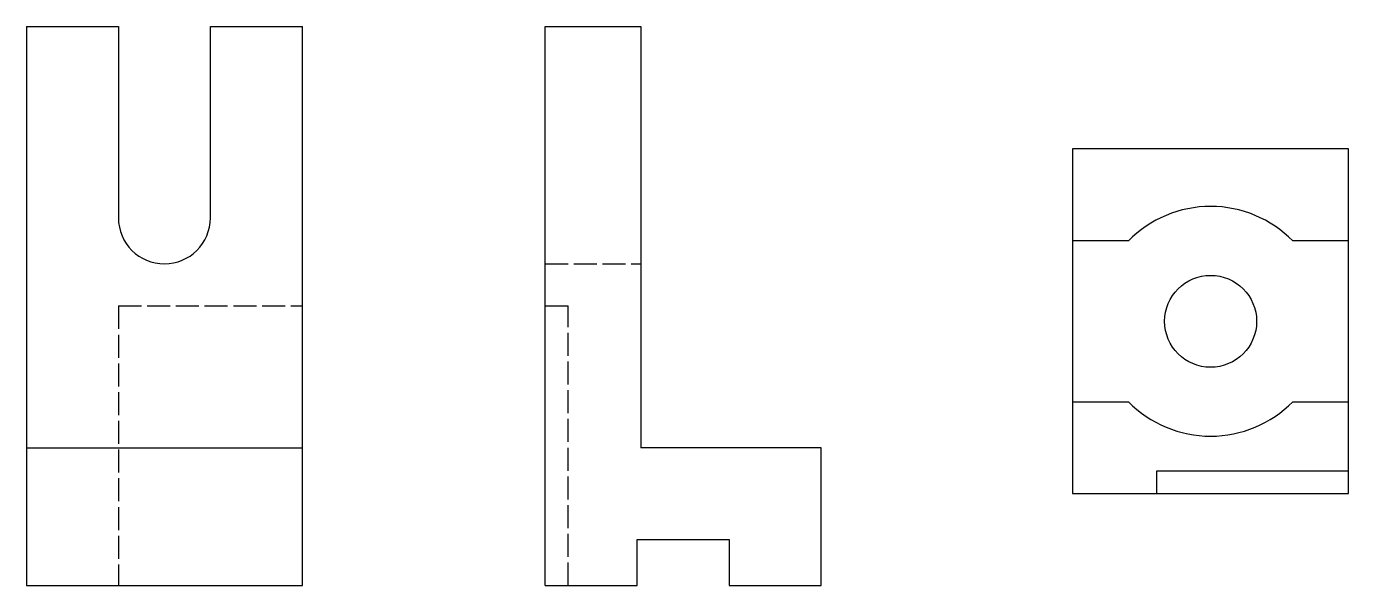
# Model space of a CAD drawing. Header units: millimetres. Extents: x 12.8 to 47.3, y 7.6 to 22.2.
import ezdxf

# ---------------------------------------------------------------- set-up
doc = ezdxf.new("R2010")
doc.units = ezdxf.units.MM
doc.linetypes.add('ACAD_ISO02W100', pattern=[15, 12, -3])
for name, color, linetype in [('Cerc', 2, 'Continuous'), ('Contur', 1, 'Continuous'), ('Linie punctata', 253, 'ACAD_ISO02W100')]:
    doc.layers.add(name, color=color, linetype=linetype)

msp = doc.modelspace()

# ---------------------------------------------------------------- linework, layer by layer
at = {"layer": 'Cerc'}
msp.add_circle((43.691, 14.534), 1.2, dxfattribs=at)
at = {"layer": 'Contur'}
for p, q in [((12.789, 22.234), (15.189, 22.234)), ((12.789, 22.234), (12.789, 7.634)), ((15.189, 22.234), (15.189, 17.234)), ((17.589, 17.234), (17.589, 22.234)), ((17.589, 22.234), (19.989, 22.234)), ((19.989, 7.634), (19.989, 22.234)), ((26.324, 7.634), (26.324, 22.234)), ((26.324, 22.234), (28.824, 22.234)), ((28.824, 22.234), (28.824, 11.234)), ((47.291, 19.034), (40.091, 19.034)), ((40.091, 19.034), (40.091, 10.034)), ((47.291, 10.034), (47.291, 19.034)), ((41.548, 16.634), (40.091, 16.634)), ((47.291, 16.634), (45.833, 16.634)), ((40.091, 12.434), (41.548, 12.434)), ((45.833, 12.434), (47.291, 12.434)), ((12.789, 11.234), (19.989, 11.234)), ((33.524, 11.234), (28.824, 11.234)), ((33.524, 7.634), (33.524, 11.234)), ((42.291, 10.034), (42.291, 10.634)), ((42.291, 10.634), (47.291, 10.634)), ((40.091, 10.034), (47.291, 10.034)), ((28.724, 7.634), (28.724, 8.834)), ((28.724, 8.834), (31.124, 8.834)), ((31.124, 8.834), (31.124, 7.634)), ((12.789, 7.634), (19.989, 7.634)), ((26.324, 7.634), (26.924, 7.634)), ((26.924, 7.634), (28.724, 7.634)), ((31.124, 7.634), (33.524, 7.634))]:
    msp.add_line(p, q, dxfattribs=at)
for centre, radius, start, end in [((43.691, 14.534), 3, 44.427, 135.573), ((16.389, 17.234), 1.2, 180, 0), ((43.691, 14.534), 3, 224.427, 315.573)]:
    msp.add_arc(centre, radius, start, end, dxfattribs=at)
at = {"layer": 'Linie punctata', "ltscale": 0.05}
for p, q in [((26.324, 16.034), (28.824, 16.034)), ((15.189, 14.934), (19.989, 14.934)), ((15.189, 14.934), (15.189, 7.634)), ((26.324, 14.934), (26.924, 14.934)), ((26.924, 7.634), (26.924, 14.934))]:
    msp.add_line(p, q, dxfattribs=at)

doc.saveas('drawing.dxf')
